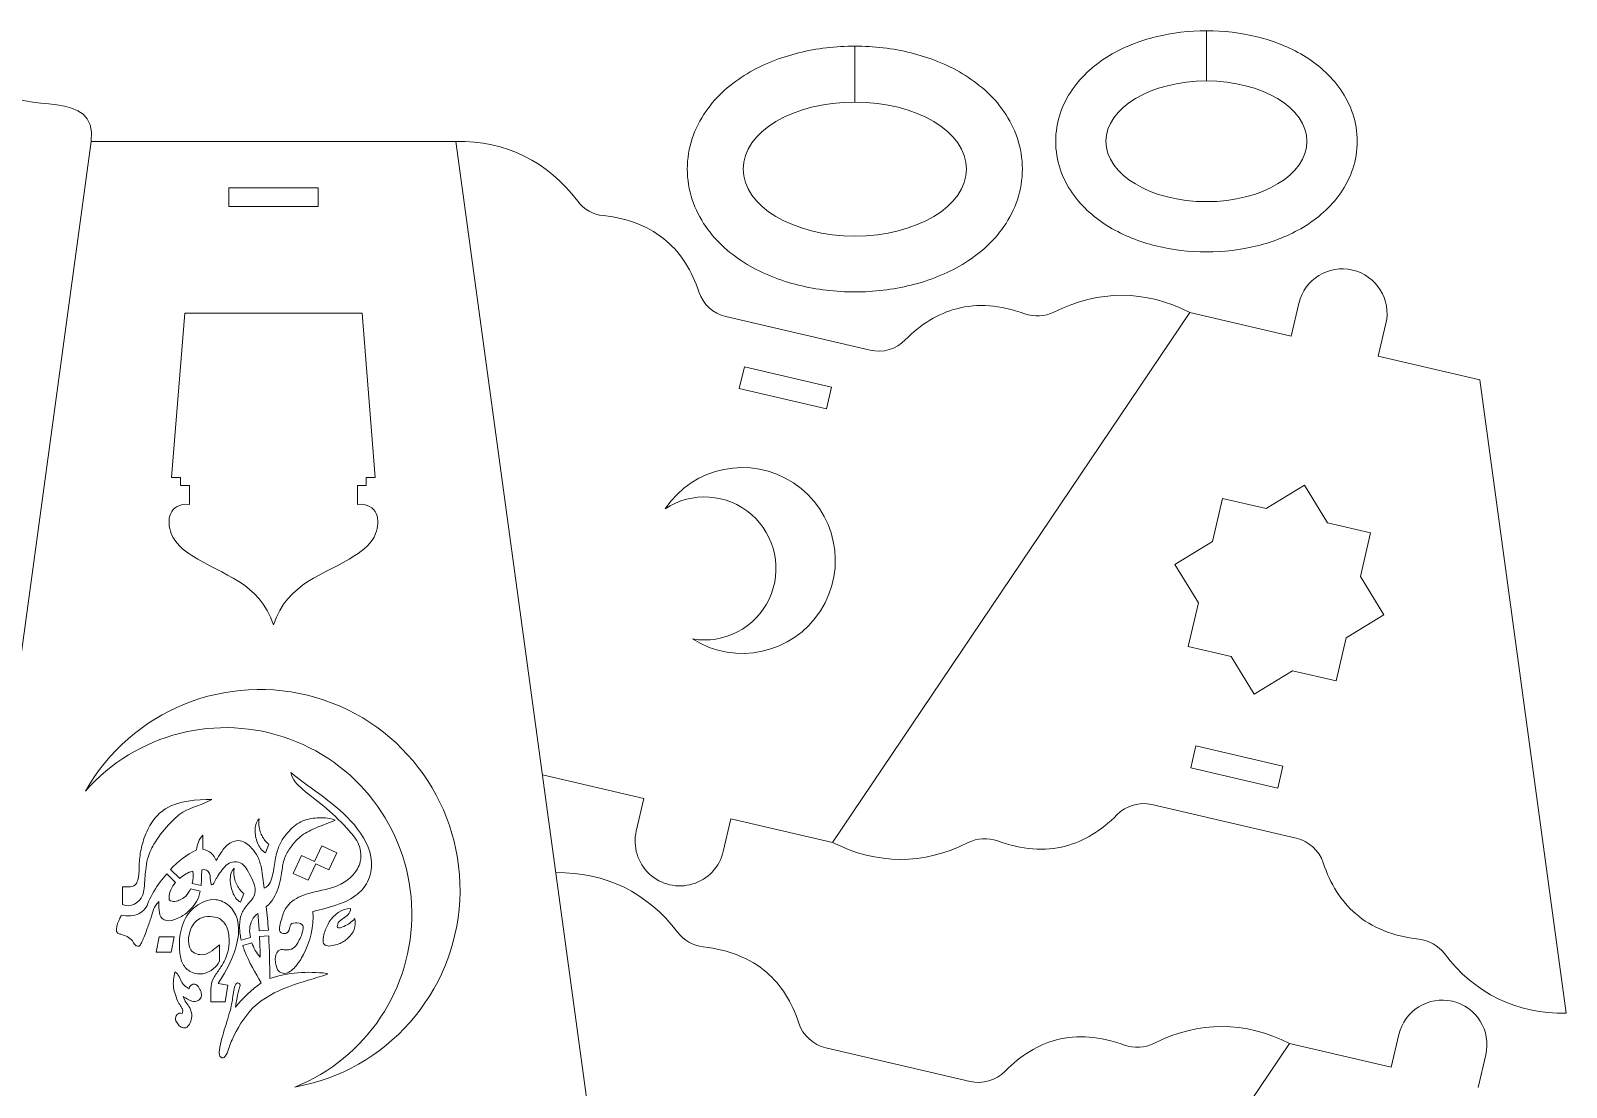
# Model space of a CAD drawing. Header units: millimetres. Extents: x -221 to 759, y -270 to 136.
# Drawn here: x 0.7 to 206.9, y -5.5 to 136.4 of the extents above; entities that cross this region are included whole.
import ezdxf

# ---------------------------------------------------------------- set-up
doc = ezdxf.new("R2010")
doc.units = ezdxf.units.MM
doc.header["$MEASUREMENT"] = 0
doc.layers.add('Layer 1', color=7, linetype='Continuous')

msp = doc.modelspace()

# ---------------------------------------------------------------- linework, layer by layer
at = {"layer": 'Layer 1', "lineweight": 15}
for points, knots in [([(178.8178, 121.5118), (178.8178, 122.7766), (178.6037, 124.0415), (178.2155, 125.2161), (178.2155, 125.2161), (177.8273, 126.3907), (177.265, 127.4751), (176.595, 128.4463), (176.595, 128.4463), (175.9251, 129.4176), (175.1474, 130.2757), (174.3025, 131.0342), (174.3025, 131.0342), (173.4576, 131.7927), (172.5455, 132.4514), (171.5866, 133.0274), (171.5866, 133.0274), (169.6686, 134.1794), (167.5631, 135.0003), (165.3621, 135.5459), (165.3621, 135.5459), (163.161, 136.0915), (160.8644, 136.3618), (158.5678, 136.3618), (158.5678, 136.3618), (156.2712, 136.3618), (153.9746, 136.0915), (151.7735, 135.5459), (151.7735, 135.5459), (149.5725, 135.0003), (147.4669, 134.1794), (145.549, 133.0274), (145.549, 133.0274), (144.59, 132.4514), (143.678, 131.7927), (142.8331, 131.0342), (142.8331, 131.0342), (141.9882, 130.2757), (141.2105, 129.4176), (140.5406, 128.4463), (140.5406, 128.4463), (139.8706, 127.4751), (139.3083, 126.3907), (138.9201, 125.2161), (138.9201, 125.2161), (138.5319, 124.0415), (138.3178, 122.7766), (138.3178, 121.5118), (138.3178, 121.5118), (138.3178, 120.2469), (138.5319, 118.9821), (138.9201, 117.8074), (138.9201, 117.8074), (139.3083, 116.6328), (139.8706, 115.5485), (140.5406, 114.5772), (140.5406, 114.5772), (141.2105, 113.6059), (141.9882, 112.7478), (142.8331, 111.9893), (142.8331, 111.9893), (143.678, 111.2309), (144.59, 110.5721), (145.549, 109.9961), (145.549, 109.9961), (147.4669, 108.8441), (149.5725, 108.0232), (151.7735, 107.4776), (151.7735, 107.4776), (153.9746, 106.932), (156.2712, 106.6618), (158.5678, 106.6618), (158.5678, 106.6618), (160.8644, 106.6618), (163.161, 106.932), (165.3621, 107.4776), (165.3621, 107.4776), (167.5631, 108.0232), (169.6686, 108.8441), (171.5866, 109.9961), (171.5866, 109.9961), (172.5455, 110.5721), (173.4576, 111.2309), (174.3025, 111.9893), (174.3025, 111.9893), (175.1474, 112.7478), (175.9251, 113.6059), (176.595, 114.5772), (176.595, 114.5772), (177.265, 115.5485), (177.8273, 116.6328), (178.2155, 117.8074), (178.2155, 117.8074), (178.6037, 118.9821), (178.8178, 120.2469), (178.8178, 121.5118)], [0, 0, 0, 0, 0.04, 0.04, 0.04, 0.04, 0.08, 0.08, 0.08, 0.08, 0.12, 0.12, 0.12, 0.12, 0.16, 0.16, 0.16, 0.16, 0.2, 0.2, 0.2, 0.2, 0.24, 0.24, 0.24, 0.24, 0.28, 0.28, 0.28, 0.28, 0.32, 0.32, 0.32, 0.32, 0.36, 0.36, 0.36, 0.36, 0.4, 0.4, 0.4, 0.4, 0.44, 0.44, 0.44, 0.44, 0.48, 0.48, 0.48, 0.48, 0.52, 0.52, 0.52, 0.52, 0.56, 0.56, 0.56, 0.56, 0.6, 0.6, 0.6, 0.6, 0.64, 0.64, 0.64, 0.64, 0.68, 0.68, 0.68, 0.68, 0.72, 0.72, 0.72, 0.72, 0.76, 0.76, 0.76, 0.76, 0.8, 0.8, 0.8, 0.8, 0.84, 0.84, 0.84, 0.84, 0.88, 0.88, 0.88, 0.88, 0.92, 0.92, 0.92, 0.92, 1, 1, 1, 1]), ([(133.841, 117.7909), (133.841, 119.1963), (133.6031, 120.6016), (133.1718, 121.9068), (133.1718, 121.9068), (132.7405, 123.2119), (132.1157, 124.4168), (131.3713, 125.4959), (131.3713, 125.4959), (130.6269, 126.5751), (129.7628, 127.5286), (128.824, 128.3714), (128.824, 128.3714), (127.8853, 129.2141), (126.8719, 129.946), (125.8063, 130.586), (125.8063, 130.586), (123.6753, 131.866), (121.3358, 132.7782), (118.8902, 133.3844), (118.8902, 133.3844), (116.4446, 133.9906), (113.8928, 134.2909), (111.341, 134.2909), (111.341, 134.2909), (108.7892, 134.2909), (106.2375, 133.9906), (103.7918, 133.3844), (103.7918, 133.3844), (101.3462, 132.7782), (99.0067, 131.866), (96.8757, 130.586), (96.8757, 130.586), (95.8102, 129.946), (94.7968, 129.2141), (93.858, 128.3714), (93.858, 128.3714), (92.9193, 127.5286), (92.0552, 126.5751), (91.3107, 125.4959), (91.3107, 125.4959), (90.5663, 124.4168), (89.9416, 123.2119), (89.5103, 121.9068), (89.5103, 121.9068), (89.0789, 120.6016), (88.841, 119.1963), (88.841, 117.7909), (88.841, 117.7909), (88.841, 116.3855), (89.0789, 114.9801), (89.5103, 113.675), (89.5103, 113.675), (89.9416, 112.3698), (90.5663, 111.165), (91.3107, 110.0858), (91.3107, 110.0858), (92.0552, 109.0066), (92.9193, 108.0531), (93.858, 107.2104), (93.858, 107.2104), (94.7968, 106.3677), (95.8102, 105.6357), (96.8757, 104.9957), (96.8757, 104.9957), (99.0067, 103.7157), (101.3462, 102.8036), (103.7918, 102.1974), (103.7918, 102.1974), (106.2375, 101.5912), (108.7892, 101.2909), (111.341, 101.2909), (111.341, 101.2909), (113.8928, 101.2909), (116.4446, 101.5912), (118.8902, 102.1974), (118.8902, 102.1974), (121.3358, 102.8036), (123.6753, 103.7157), (125.8063, 104.9957), (125.8063, 104.9957), (126.8719, 105.6357), (127.8853, 106.3677), (128.824, 107.2104), (128.824, 107.2104), (129.7628, 108.0531), (130.6269, 109.0066), (131.3713, 110.0858), (131.3713, 110.0858), (132.1157, 111.165), (132.7405, 112.3698), (133.1718, 113.675), (133.1718, 113.675), (133.6031, 114.9801), (133.841, 116.3855), (133.841, 117.7909)], [0, 0, 0, 0, 0.04, 0.04, 0.04, 0.04, 0.08, 0.08, 0.08, 0.08, 0.12, 0.12, 0.12, 0.12, 0.16, 0.16, 0.16, 0.16, 0.2, 0.2, 0.2, 0.2, 0.24, 0.24, 0.24, 0.24, 0.28, 0.28, 0.28, 0.28, 0.32, 0.32, 0.32, 0.32, 0.36, 0.36, 0.36, 0.36, 0.4, 0.4, 0.4, 0.4, 0.44, 0.44, 0.44, 0.44, 0.48, 0.48, 0.48, 0.48, 0.52, 0.52, 0.52, 0.52, 0.56, 0.56, 0.56, 0.56, 0.6, 0.6, 0.6, 0.6, 0.64, 0.64, 0.64, 0.64, 0.68, 0.68, 0.68, 0.68, 0.72, 0.72, 0.72, 0.72, 0.76, 0.76, 0.76, 0.76, 0.8, 0.8, 0.8, 0.8, 0.84, 0.84, 0.84, 0.84, 0.88, 0.88, 0.88, 0.88, 0.92, 0.92, 0.92, 0.92, 1, 1, 1, 1]), ([(172.0678, 121.5118), (172.0678, 125.9853), (166.0236, 129.6118), (158.5678, 129.6118), (158.5678, 129.6118), (151.112, 129.6118), (145.0678, 125.9853), (145.0678, 121.5118), (145.0678, 121.5118), (145.0678, 117.0383), (151.1119, 113.4118), (158.5677, 113.4118), (158.5677, 113.4118), (166.0236, 113.4117), (172.0678, 117.0382), (172.0678, 121.5118)], [0, 0, 0, 0, 0.2, 0.2, 0.2, 0.2, 0.4, 0.4, 0.4, 0.4, 0.6, 0.6, 0.6, 0.6, 1, 1, 1, 1]), ([(126.341, 117.7909), (126.341, 122.7614), (119.6253, 126.7909), (111.341, 126.7909), (111.341, 126.7909), (103.0568, 126.7909), (96.341, 122.7614), (96.341, 117.7909), (96.341, 117.7909), (96.341, 112.8203), (103.0567, 108.7909), (111.341, 108.7909), (111.341, 108.7909), (119.6253, 108.7908), (126.341, 112.8203), (126.341, 117.7909)], [0, 0, 0, 0, 0.2, 0.2, 0.2, 0.2, 0.4, 0.4, 0.4, 0.4, 0.6, 0.6, 0.6, 0.6, 1, 1, 1, 1]), ([(90.4075, 101.2909), (89.4639, 104.152), (88.0055, 106.4356), (86.0626, 108.1157), (86.0626, 108.1157), (83.863, 110.0176), (81.0423, 111.146), (77.5642, 111.5321)], [0, 0, 0, 0, 0.33333333, 0.33333333, 0.33333333, 0.33333333, 1, 1, 1, 1]), ([(182.6655, 97.0297), (183.4171, 100.2571), (181.4101, 103.4826), (178.1828, 104.2343), (178.1828, 104.2343), (174.9554, 104.9859), (171.7299, 102.9789), (170.9782, 99.7516)], [0, 0, 0, 0, 0.33333333, 0.33333333, 0.33333333, 0.33333333, 1, 1, 1, 1]), ([(134.1534, 98.353), (130.8626, 99.5433), (127.8337, 99.7772), (125.0201, 99.0428), (125.0201, 99.0428), (122.5348, 98.3941), (120.2175, 96.9898), (118.1069, 94.8399)], [0, 0, 0, 0, 0.33333333, 0.33333333, 0.33333333, 0.33333333, 1, 1, 1, 1]), ([(35.594, 36.753), (35.7896, 35.7792), (36.4706, 35.1292), (37.1784, 34.5221), (37.1784, 34.5221), (38.2381, 33.6131), (39.3579, 32.8005), (40.4083, 31.9057), (40.4083, 31.9057), (41.4775, 30.9948), (42.4748, 29.9988), (43.4234, 28.9371), (43.4234, 28.9371), (43.9197, 28.3816), (44.4026, 27.8082), (44.6927, 27.1236), (44.6927, 27.1236), (45.0365, 26.3123), (45.1095, 25.3449), (44.8439, 24.5051), (44.8439, 24.5051), (44.6398, 23.8597), (44.2358, 23.2896), (43.7499, 22.8121), (43.7499, 22.8121), (43.2669, 22.3373), (42.703, 21.954), (42.1013, 21.6727), (42.1013, 21.6727), (40.9221, 21.1213), (39.5976, 20.9617), (38.3166, 20.6235), (38.3166, 20.6235), (37.3942, 20.3799), (36.4945, 20.0437), (35.7464, 19.4434), (35.7464, 19.4434), (35.4418, 19.199), (35.1624, 18.9108), (34.9577, 18.6043), (34.9577, 18.6043), (34.6298, 18.1135), (34.4937, 17.5758), (34.29, 16.8851), (34.29, 16.8851), (34.1097, 16.2736), (33.8764, 15.5421), (34.29, 15.2519), (34.29, 15.2519), (34.4377, 15.1484), (34.6678, 15.101), (34.8636, 15.1477), (34.8636, 15.1477), (35.0956, 15.2029), (35.2795, 15.39), (35.3709, 15.6161), (35.3709, 15.6161), (35.4717, 15.8655), (35.4599, 16.1623), (35.594, 16.3445), (35.594, 16.3445), (35.753, 16.5606), (36.1172, 16.6155), (36.466, 16.5809), (36.466, 16.5809), (36.7791, 16.5499), (37.0798, 16.4467), (37.1961, 16.228), (37.1961, 16.228), (37.2868, 16.0575), (37.2654, 15.8168), (37.2228, 15.5964), (37.2228, 15.5964), (37.1578, 15.2604), (37.0434, 14.9717), (36.9162, 14.6827), (36.9162, 14.6827), (36.7979, 14.4138), (36.6686, 14.1446), (36.5164, 13.8801), (36.5164, 13.8801), (36.3606, 13.6095), (36.1809, 13.3437), (35.9253, 13.1785), (35.9253, 13.1785), (35.7883, 13.0899), (35.6296, 13.0302), (35.4696, 12.9937), (35.4696, 12.9937), (35.2543, 12.9446), (35.0367, 12.9376), (34.8086, 12.9574), (34.8086, 12.9574), (34.5784, 12.9774), (34.3375, 13.0247), (34.1406, 12.9574), (34.1406, 12.9574), (33.7979, 12.8404), (33.5882, 12.3766), (33.5239, 11.9721), (33.5239, 11.9721), (33.4818, 11.7066), (33.5023, 11.4666), (33.542, 11.2093), (33.542, 11.2093), (33.611, 10.7632), (33.7376, 10.265), (34.0892, 10.0049), (34.0892, 10.0049), (34.2749, 9.8674), (34.5234, 9.7964), (34.7572, 9.7993), (34.7572, 9.7993), (35.3123, 9.8063), (35.7842, 10.2303), (36.1709, 10.6688), (36.1709, 10.6688), (36.6332, 11.193), (36.9737, 11.7379), (37.2752, 12.3173), (37.2752, 12.3173), (38.1806, 14.0573), (38.7339, 16.1078), (38.538, 18.083)], [0, 0, 0, 0, 0.03125, 0.03125, 0.03125, 0.03125, 0.0625, 0.0625, 0.0625, 0.0625, 0.09375, 0.09375, 0.09375, 0.09375, 0.125, 0.125, 0.125, 0.125, 0.15625, 0.15625, 0.15625, 0.15625, 0.1875, 0.1875, 0.1875, 0.1875, 0.21875, 0.21875, 0.21875, 0.21875, 0.25, 0.25, 0.25, 0.25, 0.28125, 0.28125, 0.28125, 0.28125, 0.3125, 0.3125, 0.3125, 0.3125, 0.34375, 0.34375, 0.34375, 0.34375, 0.375, 0.375, 0.375, 0.375, 0.40625, 0.40625, 0.40625, 0.40625, 0.4375, 0.4375, 0.4375, 0.4375, 0.46875, 0.46875, 0.46875, 0.46875, 0.5, 0.5, 0.5, 0.5, 0.53125, 0.53125, 0.53125, 0.53125, 0.5625, 0.5625, 0.5625, 0.5625, 0.59375, 0.59375, 0.59375, 0.59375, 0.625, 0.625, 0.625, 0.625, 0.65625, 0.65625, 0.65625, 0.65625, 0.6875, 0.6875, 0.6875, 0.6875, 0.71875, 0.71875, 0.71875, 0.71875, 0.75, 0.75, 0.75, 0.75, 0.78125, 0.78125, 0.78125, 0.78125, 0.8125, 0.8125, 0.8125, 0.8125, 0.84375, 0.84375, 0.84375, 0.84375, 0.875, 0.875, 0.875, 0.875, 0.90625, 0.90625, 0.90625, 0.90625, 0.9375, 0.9375, 0.9375, 0.9375, 1, 1, 1, 1]), ([(38.538, 18.083), (40.476, 18.5996), (42.6352, 19.0164), (44.2992, 20.2557), (44.2992, 20.2557), (44.95, 20.7403), (45.525, 21.3507), (45.8983, 22.0697), (45.8983, 22.0697), (46.3225, 22.8867), (46.4862, 23.8441), (46.4279, 24.7662), (46.4279, 24.7662), (46.312, 26.6001), (45.3182, 28.295), (44.1246, 29.7222), (44.1246, 29.7222), (41.707, 32.6131), (38.4697, 34.4062), (35.594, 36.753)], [0, 0, 0, 0, 0.16666667, 0.16666667, 0.16666667, 0.16666667, 0.33333333, 0.33333333, 0.33333333, 0.33333333, 0.5, 0.5, 0.5, 0.5, 0.66666667, 0.66666667, 0.66666667, 0.66666667, 1, 1, 1, 1]), ([(12.9744, 19.0615), (14.095, 18.5187), (15.2534, 19.2665), (15.6673, 20.2557), (15.6673, 20.2557), (15.795, 20.5608), (15.8518, 20.8889), (15.8916, 21.2169), (15.8916, 21.2169), (15.947, 21.6735), (15.9694, 22.13), (16.0027, 22.5862), (16.0027, 22.5862), (16.0295, 22.9545), (16.0635, 23.3225), (16.1045, 23.6906), (16.1045, 23.6906), (16.1596, 24.1863), (16.2276, 24.6821), (16.355, 25.1629), (16.355, 25.1629), (16.5371, 25.85), (16.8408, 26.5063), (17.1986, 27.1236), (17.1986, 27.1236), (17.7432, 28.0629), (18.4134, 28.9116), (19.1476, 29.7222), (19.1476, 29.7222), (19.7347, 30.3704), (20.3628, 30.9943), (21.0966, 31.4392), (21.0966, 31.4392), (22.3001, 32.1688), (23.7881, 32.4169), (24.9946, 33.1561)], [0, 0, 0, 0, 0.1, 0.1, 0.1, 0.1, 0.2, 0.2, 0.2, 0.2, 0.3, 0.3, 0.3, 0.3, 0.4, 0.4, 0.4, 0.4, 0.5, 0.5, 0.5, 0.5, 0.6, 0.6, 0.6, 0.6, 0.7, 0.7, 0.7, 0.7, 0.8, 0.8, 0.8, 0.8, 1, 1, 1, 1]), ([(24.9946, 33.1561), (22.9812, 33.1043), (20.5805, 33.0416), (18.7802, 31.9057), (18.7802, 31.9057), (18.1752, 31.524), (17.6381, 31.0211), (17.1986, 30.451), (17.1986, 30.451), (16.6835, 29.7825), (16.3027, 29.0216), (16.0027, 28.2336), (16.0027, 28.2336), (15.7464, 27.5606), (15.5491, 26.8677), (15.4232, 26.1614), (15.4232, 26.1614), (15.2959, 25.4477), (15.2416, 24.7202), (15.22, 23.9966), (15.22, 23.9966), (15.2031, 23.4286), (15.2064, 22.8629), (15.0372, 22.2994), (15.0372, 22.2994), (14.9664, 22.0633), (14.8653, 21.8276), (14.6928, 21.6727), (14.6928, 21.6727), (14.2661, 21.2895), (13.4028, 21.401), (12.9744, 21.4377)], [0, 0, 0, 0, 0.11111111, 0.11111111, 0.11111111, 0.11111111, 0.22222222, 0.22222222, 0.22222222, 0.22222222, 0.33333333, 0.33333333, 0.33333333, 0.33333333, 0.44444444, 0.44444444, 0.44444444, 0.44444444, 0.55555556, 0.55555556, 0.55555556, 0.55555556, 0.66666667, 0.66666667, 0.66666667, 0.66666667, 0.77777778, 0.77777778, 0.77777778, 0.77777778, 1, 1, 1, 1]), ([(130.5014, 27.58), (133.7922, 26.3897), (136.8212, 26.1557), (139.6348, 26.8902), (139.6348, 26.8902), (142.12, 27.5389), (144.4373, 28.9432), (146.548, 31.093)], [0, 0, 0, 0, 0.33333333, 0.33333333, 0.33333333, 0.33333333, 1, 1, 1, 1]), ([(31.3318, 30.5583), (30.8782, 30.1073), (30.8048, 29.5151), (30.8097, 28.931), (30.8097, 28.931), (30.8116, 28.7038), (30.8253, 28.4778), (30.8613, 28.2554), (30.8613, 28.2554), (30.9133, 27.9338), (31.012, 27.6195), (31.1337, 27.3144), (31.1337, 27.3144), (31.3471, 26.7797), (31.6315, 26.2734), (32.1737, 25.9773)], [0, 0, 0, 0, 0.2, 0.2, 0.2, 0.2, 0.4, 0.4, 0.4, 0.4, 0.6, 0.6, 0.6, 0.6, 1, 1, 1, 1]), ([(32.6253, 27.1377), (32.237, 27.4316), (31.9484, 27.8279), (31.7222, 28.2554), (31.7222, 28.2554), (31.5949, 28.496), (31.4873, 28.7465), (31.4109, 29.0074), (31.4109, 29.0074), (31.2644, 29.5083), (31.2329, 30.0473), (31.3318, 30.5583)], [0, 0, 0, 0, 0.25, 0.25, 0.25, 0.25, 0.5, 0.5, 0.5, 0.5, 1, 1, 1, 1]), ([(41.5532, 30.3624), (40.8786, 30.6347), (40.1553, 30.7001), (39.4271, 30.6826), (39.4271, 30.6826), (38.6676, 30.6644), (37.9027, 30.5562), (37.2127, 30.265), (37.2127, 30.265), (36.5073, 29.9674), (35.8801, 29.4787), (35.3488, 28.9115), (35.3488, 28.9115), (34.8023, 28.3281), (34.3573, 27.6617), (34.0397, 26.9368), (34.0397, 26.9368), (33.8042, 26.3992), (33.6388, 25.8294), (33.5239, 25.2573), (33.5239, 25.2573), (33.3754, 24.517), (33.3115, 23.7729), (33.1519, 23.0147), (33.1519, 23.0147), (33.0001, 22.2933), (32.7615, 21.5591), (32.0304, 21.2496)], [0, 0, 0, 0, 0.125, 0.125, 0.125, 0.125, 0.25, 0.25, 0.25, 0.25, 0.375, 0.375, 0.375, 0.375, 0.5, 0.5, 0.5, 0.5, 0.625, 0.625, 0.625, 0.625, 0.75, 0.75, 0.75, 0.75, 1, 1, 1, 1]), ([(32.2817, 18.7678), (33.1061, 19.3755), (33.5807, 20.2992), (33.8955, 21.2532), (33.8955, 21.2532), (34.1376, 21.9869), (34.2852, 22.7385), (34.396, 23.5055), (34.396, 23.5055), (34.4818, 24.0994), (34.5455, 24.7025), (34.7463, 25.2573), (34.7463, 25.2573), (34.9384, 25.7877), (35.2558, 26.2741), (35.594, 26.7402), (35.594, 26.7402), (35.9132, 27.1801), (36.251, 27.6021), (36.6482, 27.96), (36.6482, 27.96), (37.1971, 28.4544), (37.8595, 28.8266), (38.538, 29.1393), (38.538, 29.1393), (39.529, 29.5959), (40.5541, 29.9256), (41.5532, 30.3624)], [0, 0, 0, 0, 0.125, 0.125, 0.125, 0.125, 0.25, 0.25, 0.25, 0.25, 0.375, 0.375, 0.375, 0.375, 0.5, 0.5, 0.5, 0.5, 0.625, 0.625, 0.625, 0.625, 0.75, 0.75, 0.75, 0.75, 1, 1, 1, 1]), ([(81.9894, 28.9032), (81.5032, 26.8155), (82.1677, 24.627), (83.7326, 23.1621), (83.7326, 23.1621), (85.2975, 21.6971), (87.5251, 21.1783), (89.5762, 21.8011), (89.5762, 21.8011), (91.6273, 22.4239), (93.1904, 24.0937), (93.6766, 26.1814)], [0, 0, 0, 0, 0.25, 0.25, 0.25, 0.25, 0.5, 0.5, 0.5, 0.5, 1, 1, 1, 1]), ([(32.0304, 21.2496), (31.8435, 22.1376), (31.8051, 23.0392), (31.6332, 23.9339), (31.6332, 23.9339), (31.5316, 24.4626), (31.3834, 24.9888), (31.146, 25.4618), (31.146, 25.4618), (30.9359, 25.8803), (30.656, 26.2571), (30.3237, 26.6183), (30.3237, 26.6183), (29.9007, 27.0782), (29.3928, 27.5127), (28.8081, 27.6014), (28.8081, 27.6014), (28.3451, 27.6716), (27.8339, 27.5249), (27.4155, 27.2737), (27.4155, 27.2737), (26.9146, 26.9731), (26.5467, 26.5229), (26.2302, 26.0375), (26.2302, 26.0375), (25.9952, 25.677), (25.7885, 25.2971), (25.5769, 24.9448)], [0, 0, 0, 0, 0.125, 0.125, 0.125, 0.125, 0.25, 0.25, 0.25, 0.25, 0.375, 0.375, 0.375, 0.375, 0.5, 0.5, 0.5, 0.5, 0.625, 0.625, 0.625, 0.625, 0.75, 0.75, 0.75, 0.75, 1, 1, 1, 1]), ([(23.6257, 23.6906), (24.0274, 23.892), (24.5272, 23.5799), (24.6812, 23.2258), (24.6812, 23.2258), (24.7613, 23.0415), (24.7478, 22.8457), (24.7595, 22.5862), (24.7595, 22.5862), (24.7766, 22.2063), (24.8478, 21.6896), (24.9946, 21.6727), (24.9946, 21.6727), (25.1385, 21.6561), (25.3551, 22.1198), (25.5227, 22.4319), (25.5227, 22.4319), (25.6026, 22.5807), (25.6714, 22.6951), (25.7459, 22.8121), (25.7459, 22.8121), (25.9225, 23.0895), (26.1314, 23.3821), (26.3468, 23.667), (26.3468, 23.667), (26.5802, 23.9756), (26.8212, 24.2753), (27.1354, 24.479), (27.1354, 24.479), (27.3875, 24.6425), (27.6867, 24.7443), (27.997, 24.7662), (27.997, 24.7662), (28.3649, 24.7922), (28.7484, 24.7061), (29.0414, 24.5051), (29.0414, 24.5051), (29.33, 24.3072), (29.5307, 23.9979), (29.7202, 23.6906), (29.7202, 23.6906), (30.1974, 22.9169), (30.6032, 22.156), (30.7813, 21.2532)], [0, 0, 0, 0, 0.08333333, 0.08333333, 0.08333333, 0.08333333, 0.16666667, 0.16666667, 0.16666667, 0.16666667, 0.25, 0.25, 0.25, 0.25, 0.33333333, 0.33333333, 0.33333333, 0.33333333, 0.41666667, 0.41666667, 0.41666667, 0.41666667, 0.5, 0.5, 0.5, 0.5, 0.58333333, 0.58333333, 0.58333333, 0.58333333, 0.66666667, 0.66666667, 0.66666667, 0.66666667, 0.75, 0.75, 0.75, 0.75, 0.83333333, 0.83333333, 0.83333333, 0.83333333, 1, 1, 1, 1]), ([(18.93, 23.1743), (18.6267, 22.8163), (18.3369, 22.4463), (18.0582, 22.0697), (18.0582, 22.0697), (17.4505, 21.2483), (16.896, 20.3951), (16.4975, 19.4434), (16.4975, 19.4434), (16.3525, 19.097), (16.2281, 18.7374), (16.0027, 18.4473), (16.0027, 18.4473), (15.8019, 18.189), (15.521, 17.9858), (15.22, 17.8401), (15.22, 17.8401), (14.4803, 17.4819), (13.6194, 17.4706), (12.8257, 17.6052)], [0, 0, 0, 0, 0.16666667, 0.16666667, 0.16666667, 0.16666667, 0.33333333, 0.33333333, 0.33333333, 0.33333333, 0.5, 0.5, 0.5, 0.5, 0.66666667, 0.66666667, 0.66666667, 0.66666667, 1, 1, 1, 1]), ([(22.422, 23.5097), (21.7747, 23.3748), (21.2318, 23.0023), (20.7333, 22.5862), (20.7333, 22.5862), (20.711, 22.5676), (20.6888, 22.5489), (20.6667, 22.5301)], [0, 0, 0, 0, 0.33333333, 0.33333333, 0.33333333, 0.33333333, 1, 1, 1, 1]), ([(27.9854, 23.9267), (27.5319, 23.4757), (27.4585, 22.8835), (27.4634, 22.2994), (27.4634, 22.2994), (27.4652, 22.0722), (27.479, 21.8462), (27.515, 21.6238), (27.515, 21.6238), (27.567, 21.3022), (27.6656, 20.9879), (27.7873, 20.6828), (27.7873, 20.6828), (28.0007, 20.1481), (28.2851, 19.6418), (28.8274, 19.3457)], [0, 0, 0, 0, 0.2, 0.2, 0.2, 0.2, 0.4, 0.4, 0.4, 0.4, 0.6, 0.6, 0.6, 0.6, 1, 1, 1, 1]), ([(29.279, 20.5061), (28.8907, 20.8), (28.6021, 21.1963), (28.3759, 21.6238), (28.3759, 21.6238), (28.2485, 21.8644), (28.1409, 22.1149), (28.0646, 22.3758), (28.0646, 22.3758), (27.918, 22.8767), (27.8866, 23.4157), (27.9854, 23.9267)], [0, 0, 0, 0, 0.25, 0.25, 0.25, 0.25, 0.5, 0.5, 0.5, 0.5, 1, 1, 1, 1]), ([(174.2473, 24.6421), (175.1909, 21.7809), (176.6493, 19.4973), (178.5922, 17.8173), (178.5922, 17.8173), (180.7919, 15.9153), (183.6125, 14.787), (187.0906, 14.4009)], [0, 0, 0, 0, 0.33333333, 0.33333333, 0.33333333, 0.33333333, 1, 1, 1, 1]), ([(17.8615, 19.4434), (17.9201, 18.8331), (17.7401, 17.6794), (18.3089, 17.1666), (18.3089, 17.1666), (18.4724, 17.0193), (18.6978, 16.9248), (18.924, 16.8851), (18.924, 16.8851), (19.3945, 16.8026), (19.8688, 16.9568), (20.3058, 17.1483), (20.3058, 17.1483), (20.5838, 17.2702), (20.8467, 17.4072), (21.0966, 17.5669), (21.0966, 17.5669), (21.4826, 17.8134), (21.8377, 18.114), (22.1612, 18.4473), (22.1612, 18.4473), (22.4557, 18.7508), (22.724, 19.0814), (22.9286, 19.4434), (22.9286, 19.4434), (23.1735, 19.8768), (23.3272, 20.3552), (23.4252, 20.8532)], [0, 0, 0, 0, 0.125, 0.125, 0.125, 0.125, 0.25, 0.25, 0.25, 0.25, 0.375, 0.375, 0.375, 0.375, 0.5, 0.5, 0.5, 0.5, 0.625, 0.625, 0.625, 0.625, 0.75, 0.75, 0.75, 0.75, 1, 1, 1, 1]), ([(20.1228, 22.0128), (20.0486, 21.9317), (19.9772, 21.8477), (19.9093, 21.7603), (19.9093, 21.7603), (19.449, 21.1677), (19.1469, 20.4155), (19.2665, 19.6671)], [0, 0, 0, 0, 0.33333333, 0.33333333, 0.33333333, 0.33333333, 1, 1, 1, 1]), ([(19.2665, 19.6671), (19.7591, 19.2628), (20.3255, 19.4911), (20.7333, 19.6902), (20.7333, 19.6902), (21.1658, 19.9013), (21.4199, 20.0796), (21.6523, 20.3677), (21.6523, 20.3677), (21.824, 20.5806), (21.9839, 20.8534), (22.1158, 21.1533)], [0, 0, 0, 0, 0.25, 0.25, 0.25, 0.25, 0.5, 0.5, 0.5, 0.5, 1, 1, 1, 1]), ([(30.7813, 21.2532), (30.9996, 20.1608), (30.2157, 19.5805), (29.6321, 18.8549), (29.6321, 18.8549), (29.3061, 18.4495), (29.0427, 17.9988), (28.8904, 17.5128), (28.8904, 17.5128), (28.7212, 16.9725), (28.6893, 16.3885), (28.7138, 15.8175), (28.7138, 15.8175), (28.725, 15.5561), (28.7481, 15.2974), (28.7845, 15.0404), (28.7845, 15.0404), (28.8224, 14.7726), (28.8748, 14.5065), (28.9388, 14.2427)], [0, 0, 0, 0, 0.16666667, 0.16666667, 0.16666667, 0.16666667, 0.33333333, 0.33333333, 0.33333333, 0.33333333, 0.5, 0.5, 0.5, 0.5, 0.66666667, 0.66666667, 0.66666667, 0.66666667, 1, 1, 1, 1]), ([(12.8257, 17.6052), (12.7369, 17.3805), (11.7419, 15.6184), (12.365, 15.183), (12.365, 15.183), (12.4658, 15.1126), (12.609, 15.0769), (12.7491, 15.039), (12.7491, 15.039), (13.3619, 14.8733), (13.9169, 14.6657), (14.3071, 14.1498), (14.3071, 14.1498), (14.53, 13.855), (14.6992, 13.4597), (15.0372, 13.4307), (15.0372, 13.4307), (15.098, 13.4255), (15.1643, 13.4322), (15.22, 13.4547), (15.22, 13.4547), (15.378, 13.5187), (15.4505, 13.7106), (15.5243, 13.8801), (15.5243, 13.8801), (15.5928, 14.0376), (15.6623, 14.1758), (15.7286, 14.3207), (15.7286, 14.3207), (15.7853, 14.4447), (15.8397, 14.5736), (15.8916, 14.7029), (15.8916, 14.7029), (16.0132, 15.0061), (16.121, 15.3113), (16.2308, 15.6161), (16.2308, 15.6161), (16.4159, 16.1298), (16.6066, 16.6423), (16.7706, 17.1666), (16.7706, 17.1666), (17.025, 17.98), (17.2152, 18.8219), (17.8615, 19.4434)], [0, 0, 0, 0, 0.08333333, 0.08333333, 0.08333333, 0.08333333, 0.16666667, 0.16666667, 0.16666667, 0.16666667, 0.25, 0.25, 0.25, 0.25, 0.33333333, 0.33333333, 0.33333333, 0.33333333, 0.41666667, 0.41666667, 0.41666667, 0.41666667, 0.5, 0.5, 0.5, 0.5, 0.58333333, 0.58333333, 0.58333333, 0.58333333, 0.66666667, 0.66666667, 0.66666667, 0.66666667, 0.75, 0.75, 0.75, 0.75, 0.83333333, 0.83333333, 0.83333333, 0.83333333, 1, 1, 1, 1]), ([(25.8247, 8.4247), (26.6041, 9.6683), (27.3729, 10.9381), (27.8981, 12.3173), (27.8981, 12.3173), (28.2798, 13.3195), (28.5328, 14.3794), (28.5663, 15.4552), (28.5663, 15.4552), (28.5841, 16.0265), (28.5399, 16.6023), (28.3759, 17.1483), (28.3759, 17.1483), (28.1805, 17.7986), (27.815, 18.4068), (27.3016, 18.8698), (27.3016, 18.8698), (26.806, 19.3168), (26.1726, 19.6285), (25.5227, 19.6902), (25.5227, 19.6902), (25.0093, 19.7389), (24.4855, 19.6316), (23.995, 19.4434), (23.995, 19.4434), (23.1483, 19.1187), (22.4005, 18.5531), (21.8591, 17.8401), (21.8591, 17.8401), (21.247, 17.0341), (20.8987, 16.0398), (20.7333, 15.039), (20.7333, 15.039), (20.6038, 14.2556), (20.5865, 13.4683), (20.6686, 12.6771), (20.6686, 12.6771), (20.7262, 12.1222), (20.8327, 11.5655), (21.0966, 11.0765), (21.0966, 11.0765), (21.3373, 10.6306), (21.7088, 10.241), (22.1612, 10.0049), (22.1612, 10.0049), (22.7148, 9.7159), (23.3894, 9.6567), (23.9982, 9.7993), (23.9982, 9.7993), (24.87, 10.0036), (25.607, 10.6218), (26.0024, 11.4314)], [0, 0, 0, 0, 0.07142857, 0.07142857, 0.07142857, 0.07142857, 0.14285714, 0.14285714, 0.14285714, 0.14285714, 0.21428571, 0.21428571, 0.21428571, 0.21428571, 0.28571429, 0.28571429, 0.28571429, 0.28571429, 0.35714286, 0.35714286, 0.35714286, 0.35714286, 0.42857143, 0.42857143, 0.42857143, 0.42857143, 0.5, 0.5, 0.5, 0.5, 0.57142857, 0.57142857, 0.57142857, 0.57142857, 0.64285714, 0.64285714, 0.64285714, 0.64285714, 0.71428571, 0.71428571, 0.71428571, 0.71428571, 0.78571429, 0.78571429, 0.78571429, 0.78571429, 0.85714286, 0.85714286, 0.85714286, 0.85714286, 1, 1, 1, 1]), ([(26.0024, 13.6104), (25.3928, 13.1644), (24.6805, 12.4398), (23.8529, 12.3173), (23.8529, 12.3173), (23.5487, 12.2722), (23.229, 12.3085), (22.9286, 12.4166), (22.9286, 12.4166), (22.6252, 12.5259), (22.3415, 12.7084), (22.1612, 12.9574), (22.1612, 12.9574), (21.9251, 13.2838), (21.8665, 13.7244), (21.8591, 14.1498), (21.8591, 14.1498), (21.849, 14.7259), (21.9325, 15.2743), (22.1612, 15.7881), (22.1612, 15.7881), (22.4111, 16.3494), (22.8342, 16.8694), (23.3704, 17.1483), (23.3704, 17.1483), (23.788, 17.3655), (24.2741, 17.4364), (24.7595, 17.4289), (24.7595, 17.4289), (25.196, 17.4222), (25.6319, 17.3519), (26.0024, 17.1483), (26.0024, 17.1483), (26.4163, 16.9209), (26.7485, 16.527), (26.9585, 16.0939), (26.9585, 16.0939), (27.2354, 15.5229), (27.2998, 14.8839), (27.3016, 14.2489), (27.3016, 14.2489), (27.3032, 13.7141), (27.2604, 13.1822), (27.1354, 12.6771), (27.1354, 12.6771), (26.9605, 11.9702), (26.6246, 11.3157), (26.2084, 10.6688), (26.2084, 10.6688), (25.9135, 10.2106), (25.5784, 9.7562), (25.3422, 9.3634), (25.3422, 9.3634), (24.8254, 8.5035), (24.7831, 7.9384), (24.8693, 5.9672)], [0, 0, 0, 0, 0.06666667, 0.06666667, 0.06666667, 0.06666667, 0.13333333, 0.13333333, 0.13333333, 0.13333333, 0.2, 0.2, 0.2, 0.2, 0.26666667, 0.26666667, 0.26666667, 0.26666667, 0.33333333, 0.33333333, 0.33333333, 0.33333333, 0.4, 0.4, 0.4, 0.4, 0.46666667, 0.46666667, 0.46666667, 0.46666667, 0.53333333, 0.53333333, 0.53333333, 0.53333333, 0.6, 0.6, 0.6, 0.6, 0.66666667, 0.66666667, 0.66666667, 0.66666667, 0.73333333, 0.73333333, 0.73333333, 0.73333333, 0.8, 0.8, 0.8, 0.8, 0.86666667, 0.86666667, 0.86666667, 0.86666667, 1, 1, 1, 1]), ([(31.1616, 17.8401), (30.5115, 17.3591), (30.1334, 16.5788), (30.0707, 15.7881), (30.0707, 15.7881), (30.0401, 15.403), (30.0844, 15.0155), (30.1681, 14.6351)], [0, 0, 0, 0, 0.33333333, 0.33333333, 0.33333333, 0.33333333, 1, 1, 1, 1]), ([(43.6056, 18.5039), (42.3931, 18.5316), (41.3887, 17.6971), (40.7615, 16.6971), (40.7615, 16.6971), (40.4647, 16.2239), (40.2524, 15.7136), (40.0923, 15.1914), (40.0923, 15.1914), (39.9967, 14.8793), (39.9196, 14.563), (39.925, 14.2211), (39.925, 14.2211), (39.9279, 14.0407), (39.9537, 13.8531), (40.0589, 13.7192), (40.0589, 13.7192), (40.1322, 13.6258), (40.244, 13.5584), (40.36, 13.5184), (40.36, 13.5184), (40.6066, 13.4332), (40.8719, 13.4716), (41.1296, 13.5184), (41.1296, 13.5184), (41.4421, 13.5751), (41.7434, 13.6442), (42.033, 13.7526), (42.033, 13.7526), (42.4854, 13.922), (42.9092, 14.1874), (43.271, 14.5222), (43.271, 14.5222), (43.9875, 15.185), (44.4611, 16.1197), (44.1744, 17.1483)], [0, 0, 0, 0, 0.1, 0.1, 0.1, 0.1, 0.2, 0.2, 0.2, 0.2, 0.3, 0.3, 0.3, 0.3, 0.4, 0.4, 0.4, 0.4, 0.5, 0.5, 0.5, 0.5, 0.6, 0.6, 0.6, 0.6, 0.7, 0.7, 0.7, 0.7, 0.8, 0.8, 0.8, 0.8, 1, 1, 1, 1]), ([(44.1744, 17.1483), (43.6803, 16.6115), (43.3837, 16.3939), (42.6899, 16.0939), (42.6899, 16.0939), (42.3744, 15.9575), (41.9766, 15.804), (41.8657, 15.961), (41.8657, 15.961), (41.7846, 16.0758), (41.8569, 16.3567), (41.9661, 16.5633), (41.9661, 16.5633), (42.1227, 16.8595), (42.3551, 17.0028), (42.6018, 17.1655), (42.6018, 17.1655), (43.0898, 17.4874), (43.6335, 17.8852), (43.6056, 18.5039)], [0, 0, 0, 0, 0.16666667, 0.16666667, 0.16666667, 0.16666667, 0.33333333, 0.33333333, 0.33333333, 0.33333333, 0.5, 0.5, 0.5, 0.5, 0.66666667, 0.66666667, 0.66666667, 0.66666667, 1, 1, 1, 1]), ([(29.1433, 13.5207), (29.2272, 13.2592), (29.3205, 13.0004), (29.4202, 12.7447), (29.4202, 12.7447), (29.997, 11.2653), (30.7893, 9.8904), (31.6259, 8.5473)], [0, 0, 0, 0, 0.33333333, 0.33333333, 0.33333333, 0.33333333, 1, 1, 1, 1]), ([(103.8234, 3.1123), (102.8798, 5.9735), (101.4214, 8.2571), (99.4785, 9.9371), (99.4785, 9.9371), (97.2789, 11.8391), (94.4582, 12.9674), (90.9801, 13.3535)], [0, 0, 0, 0, 0.33333333, 0.33333333, 0.33333333, 0.33333333, 1, 1, 1, 1]), ([(19.9978, 10.0049), (19.9064, 9.3155), (19.7394, 8.563), (19.8456, 7.8541), (19.8456, 7.8541), (19.8918, 7.545), (19.9901, 7.2442), (20.0835, 6.9419), (20.0835, 6.9419), (20.2105, 6.531), (20.3287, 6.1174), (20.5594, 5.7522), (20.5594, 5.7522), (20.8254, 5.3312), (21.2411, 4.9747), (20.9956, 4.4038)], [0, 0, 0, 0, 0.2, 0.2, 0.2, 0.2, 0.4, 0.4, 0.4, 0.4, 0.6, 0.6, 0.6, 0.6, 1, 1, 1, 1]), ([(21.9474, 7.7351), (21.5807, 7.9446), (21.1922, 8.2076), (20.956, 8.5679), (20.956, 8.5679), (20.6396, 9.0505), (20.5965, 9.7079), (19.9978, 10.0049)], [0, 0, 0, 0, 0.33333333, 0.33333333, 0.33333333, 0.33333333, 1, 1, 1, 1]), ([(21.1543, 6.704), (21.5167, 6.4638), (21.8681, 6.1747), (22.3044, 6.0694), (22.3044, 6.0694), (22.5811, 6.0027), (22.8919, 6.0098), (23.1372, 6.1488), (23.1372, 6.1488), (23.3188, 6.2516), (23.4644, 6.4268), (23.5338, 6.6247), (23.5338, 6.6247), (23.6093, 6.84), (23.5945, 7.0824), (23.5338, 7.2989), (23.5338, 7.2989), (23.4651, 7.5438), (23.3376, 7.7556), (23.1768, 7.973), (23.1768, 7.973), (23.0463, 8.1496), (22.8938, 8.3298), (22.7009, 8.3696), (22.7009, 8.3696), (22.3695, 8.4381), (21.9188, 8.0921), (21.9474, 7.7351)], [0, 0, 0, 0, 0.125, 0.125, 0.125, 0.125, 0.25, 0.25, 0.25, 0.25, 0.375, 0.375, 0.375, 0.375, 0.5, 0.5, 0.5, 0.5, 0.625, 0.625, 0.625, 0.625, 0.75, 0.75, 0.75, 0.75, 1, 1, 1, 1]), ([(28.1536, 5.2412), (28.3232, 6.2347), (28.415, 6.9242), (28.721, 7.8979), (28.721, 7.8979), (28.7734, 8.0644), (28.832, 8.2393), (28.7468, 8.3621), (28.7468, 8.3621), (28.7062, 8.4208), (28.6328, 8.4676), (28.5663, 8.4911), (28.5663, 8.4911), (28.1473, 8.6392), (28, 7.8643), (27.8981, 7.2641), (27.8981, 7.2641), (27.7619, 6.4618), (27.7069, 5.9717), (27.5911, 5.4219), (27.5911, 5.4219), (27.4088, 4.556), (27.0758, 3.5417), (26.78, 2.595), (26.78, 2.595), (26.4582, 1.5648), (26.1805, 0.6146), (26.0024, -0.5093), (26.0024, -0.5093), (25.9576, -0.7919), (25.9192, -1.0855), (26.0774, -1.3105), (26.0774, -1.3105), (26.1457, -1.4075), (26.2504, -1.4917), (26.3468, -1.5289), (26.3468, -1.5289), (26.813, -1.7089), (27.0836, -0.7885), (27.3016, -0.1497), (27.3016, -0.1497), (27.4434, 0.2658), (27.563, 0.5621), (27.697, 0.8671), (27.697, 0.8671), (28.3342, 2.3172), (29.2971, 3.9643), (30.5518, 5.1972), (30.5518, 5.1972), (33.2138, 7.813), (37.1892, 8.5646), (40.5163, 9.6812)], [0, 0, 0, 0, 0.07142857, 0.07142857, 0.07142857, 0.07142857, 0.14285714, 0.14285714, 0.14285714, 0.14285714, 0.21428571, 0.21428571, 0.21428571, 0.21428571, 0.28571429, 0.28571429, 0.28571429, 0.28571429, 0.35714286, 0.35714286, 0.35714286, 0.35714286, 0.42857143, 0.42857143, 0.42857143, 0.42857143, 0.5, 0.5, 0.5, 0.5, 0.57142857, 0.57142857, 0.57142857, 0.57142857, 0.64285714, 0.64285714, 0.64285714, 0.64285714, 0.71428571, 0.71428571, 0.71428571, 0.71428571, 0.78571429, 0.78571429, 0.78571429, 0.78571429, 0.85714286, 0.85714286, 0.85714286, 0.85714286, 1, 1, 1, 1]), ([(20.9956, 4.4038), (20.4067, 4.6782), (20.046, 4.0503), (20.1232, 3.571), (20.1232, 3.571), (20.1567, 3.3629), (20.2727, 3.1828), (20.4008, 3.0158), (20.4008, 3.0158), (20.534, 2.842), (20.6801, 2.6824), (20.8767, 2.5795), (20.8767, 2.5795), (21.0713, 2.4776), (21.3154, 2.4315), (21.5112, 2.5002), (21.5112, 2.5002), (21.7173, 2.5725), (21.8699, 2.7721), (21.9871, 2.9761), (21.9871, 2.9761), (22.1334, 3.2309), (22.2243, 3.4926), (22.2647, 3.7693), (22.2647, 3.7693), (22.3125, 4.0968), (22.2894, 4.4452), (22.1854, 4.7607), (22.1854, 4.7607), (22.0964, 5.0308), (21.948, 5.2768), (21.7888, 5.5142), (21.7888, 5.5142), (21.5353, 5.8922), (21.2541, 6.2487), (21.1543, 6.704)], [0, 0, 0, 0, 0.1, 0.1, 0.1, 0.1, 0.2, 0.2, 0.2, 0.2, 0.3, 0.3, 0.3, 0.3, 0.4, 0.4, 0.4, 0.4, 0.5, 0.5, 0.5, 0.5, 0.6, 0.6, 0.6, 0.6, 0.7, 0.7, 0.7, 0.7, 0.8, 0.8, 0.8, 0.8, 1, 1, 1, 1]), ([(196.0814, -1.1488), (196.833, 2.0785), (194.826, 5.3041), (191.5987, 6.0557), (191.5987, 6.0557), (188.3714, 6.8074), (185.1458, 4.8004), (184.3941, 1.5731)], [0, 0, 0, 0, 0.33333333, 0.33333333, 0.33333333, 0.33333333, 1, 1, 1, 1]), ([(147.5693, 0.1744), (144.2786, 1.3647), (141.2496, 1.5987), (138.436, 0.8643), (138.436, 0.8643), (135.9507, 0.2155), (133.6334, -1.1888), (131.5228, -3.3386)], [0, 0, 0, 0, 0.33333333, 0.33333333, 0.33333333, 0.33333333, 1, 1, 1, 1])]:
    msp.add_open_spline(points, degree=3, knots=knots, dxfattribs=at)
at = {"layer": 'Layer 1', "lineweight": 9}
for points in [[(158.5678, 129.6118), (158.5678, 129.6118), (158.5678, 136.3618), (158.5678, 136.3618)], [(111.341, 126.7909), (111.341, 126.7909), (111.341, 134.2909), (111.341, 134.2909)]]:
    msp.add_open_spline(points, degree=3, dxfattribs=at)
at = {"layer": 'Layer 1', "lineweight": 15}
for points in [[(8.7553, 121.4985), (9.7331, 128.7196), (-0.4179, 124.9731), (-3.3601, 128.5507)], [(-11.7419, -28.5015), (-11.7419, -28.5015), (8.7553, 121.4985), (8.7553, 121.4985)], [(57.7609, 121.4985), (57.7609, 121.4985), (8.7553, 121.4985), (8.7553, 121.4985)], [(74.1348, 113.4765), (70.0513, 118.8506), (64.4615, 121.5858), (57.7609, 121.4985)], [(78.2581, -28.5015), (78.2581, -28.5015), (57.7609, 121.4985), (57.7609, 121.4985)], [(39.2581, 115.2485), (39.2581, 115.2485), (27.2581, 115.2485), (27.2581, 115.2485)], [(27.2581, 115.2485), (27.2581, 115.2485), (27.2581, 112.7485), (27.2581, 112.7485)], [(39.2581, 112.7485), (39.2581, 112.7485), (39.2581, 115.2485), (39.2581, 115.2485)], [(74.1348, 113.4765), (74.9634, 112.386), (76.203, 111.6832), (77.5642, 111.5321)], [(27.2581, 112.7485), (27.2581, 112.7485), (39.2581, 112.7485), (39.2581, 112.7485)], [(90.4075, 101.2909), (90.9537, 99.6347), (92.3234, 98.3828), (94.0218, 97.9873)], [(156.3224, 98.5444), (150.3498, 101.5832), (144.1267, 101.5991), (138.0891, 98.5821)], [(170.9782, 99.7516), (170.9782, 99.7516), (169.9575, 95.3689), (169.9575, 95.3689)], [(113.4049, 93.4731), (113.4049, 93.4731), (94.0218, 97.9873), (94.0218, 97.9873)], [(108.3324, 27.3886), (108.3324, 27.3886), (156.3224, 98.5444), (156.3224, 98.5444)], [(134.1534, 98.353), (135.4413, 97.8871), (136.864, 97.9699), (138.0891, 98.5821)], [(169.9575, 95.3689), (169.9575, 95.3689), (156.3224, 98.5444), (156.3224, 98.5444)], [(181.6448, 92.647), (181.6448, 92.647), (182.6655, 97.0297), (182.6655, 97.0297)], [(113.4049, 93.4731), (115.1033, 93.0776), (116.8851, 93.5955), (118.1069, 94.8399)], [(96.5088, 91.2475), (96.5088, 91.2475), (95.8283, 88.3257), (95.8283, 88.3257)], [(108.196, 88.5256), (108.196, 88.5256), (96.5088, 91.2475), (96.5088, 91.2475)], [(195.2799, 89.4715), (195.2799, 89.4715), (181.6448, 92.647), (181.6448, 92.647)], [(206.8939, 4.4345), (206.8939, 4.4345), (195.2799, 89.4715), (195.2799, 89.4715)], [(95.8283, 88.3257), (95.8283, 88.3257), (107.5156, 85.6038), (107.5156, 85.6038)], [(107.5156, 85.6038), (107.5156, 85.6038), (108.196, 88.5256), (108.196, 88.5256)], [(157.1393, 40.3291), (157.1393, 40.3291), (156.4588, 37.4073), (156.4588, 37.4073)], [(168.8265, 37.6073), (168.8265, 37.6073), (157.1393, 40.3291), (157.1393, 40.3291)], [(156.4588, 37.4073), (156.4588, 37.4073), (168.146, 34.6855), (168.146, 34.6855)], [(168.146, 34.6855), (168.146, 34.6855), (168.8265, 37.6073), (168.8265, 37.6073)], [(69.375, 36.4615), (69.375, 36.4615), (83.0101, 33.286), (83.0101, 33.286)], [(83.0101, 33.286), (83.0101, 33.286), (81.9894, 28.9032), (81.9894, 28.9032)], [(151.25, 32.4599), (149.5515, 32.8554), (147.7697, 32.3375), (146.548, 31.093)], [(151.25, 32.4599), (151.25, 32.4599), (170.633, 27.9457), (170.633, 27.9457)], [(93.6766, 26.1814), (93.6766, 26.1814), (94.6973, 30.5641), (94.6973, 30.5641)], [(94.6973, 30.5641), (94.6973, 30.5641), (108.3324, 27.3886), (108.3324, 27.3886)], [(23.7686, 28.3614), (23.2711, 27.7853), (22.9911, 27.1237), (22.9286, 26.3766)], [(23.7686, 26.4552), (23.7686, 26.4552), (23.7686, 28.3614), (23.7686, 28.3614)], [(32.1737, 25.9773), (32.1737, 25.9773), (32.6253, 27.1377), (32.6253, 27.1377)], [(39.7508, 26.9281), (39.7508, 26.9281), (38.7755, 24.8194), (38.7755, 24.8194)], [(41.7741, 25.9923), (41.7741, 25.9923), (39.7508, 26.9281), (39.7508, 26.9281)], [(108.3324, 27.3886), (114.305, 24.3498), (120.5281, 24.3339), (126.5657, 27.3508)], [(130.5014, 27.58), (129.2135, 28.0459), (127.7909, 27.963), (126.5657, 27.3508)], [(174.2473, 24.6421), (173.7011, 26.2983), (172.3314, 27.5502), (170.633, 27.9457)], [(22.9286, 26.3766), (21.5723, 25.7526), (20.4279, 24.8178), (19.4274, 23.7367)], [(25.5769, 24.9448), (25.2691, 25.7667), (24.6664, 26.2701), (23.7686, 26.4552)], [(37.0258, 25.6287), (37.0258, 25.6287), (35.9253, 23.2258), (35.9253, 23.2258)], [(38.7755, 24.8194), (38.7755, 24.8194), (37.0258, 25.6287), (37.0258, 25.6287)], [(40.7096, 23.6906), (40.7096, 23.6906), (41.7741, 25.9923), (41.7741, 25.9923)], [(20.1228, 22.0128), (20.1228, 22.0128), (18.93, 23.1743), (18.93, 23.1743)], [(20.6667, 22.5301), (20.6667, 22.5301), (19.4274, 23.7367), (19.4274, 23.7367)], [(22.3605, 21.8667), (22.4972, 22.4111), (22.5291, 22.9799), (22.422, 23.5097)], [(23.5337, 21.5978), (23.6056, 22.3038), (23.605, 23.0235), (23.6257, 23.6906)], [(35.9253, 23.2258), (35.9253, 23.2258), (37.9283, 22.2994), (37.9283, 22.2994)], [(37.9283, 22.2994), (37.9283, 22.2994), (38.9485, 24.5051), (38.9485, 24.5051)], [(38.9485, 24.5051), (38.9485, 24.5051), (40.7096, 23.6906), (40.7096, 23.6906)], [(87.5507, 15.298), (83.4673, 20.672), (77.8774, 23.4072), (71.1768, 23.3199)], [(12.9744, 21.4377), (12.9744, 21.4377), (12.9744, 19.0615), (12.9744, 19.0615)], [(23.4252, 20.8532), (23.4252, 20.8532), (22.1158, 21.1533), (22.1158, 21.1533)], [(23.5337, 21.5978), (23.5337, 21.5978), (22.3605, 21.8667), (22.3605, 21.8667)], [(28.8274, 19.3457), (28.8274, 19.3457), (29.279, 20.5061), (29.279, 20.5061)], [(32.5746, 15.5854), (32.5033, 16.6482), (32.4079, 17.7093), (32.2817, 18.7678)], [(31.3387, 15.5045), (31.2909, 16.2837), (31.2319, 17.0622), (31.1616, 17.8401)], [(17.895, 14.7029), (17.895, 14.7029), (17.5066, 12.6384), (17.5066, 12.6384)], [(19.9093, 14.7029), (19.9093, 14.7029), (17.895, 14.7029), (17.895, 14.7029)], [(19.5209, 12.6384), (19.5209, 12.6384), (19.9093, 14.7029), (19.9093, 14.7029)], [(30.1681, 14.6351), (30.1681, 14.6351), (28.9388, 14.2427), (28.9388, 14.2427)], [(31.3387, 15.5045), (31.3387, 15.5045), (32.5746, 15.5854), (32.5746, 15.5854)], [(31.3812, 14.7556), (31.3812, 14.7556), (32.6208, 14.8368), (32.6208, 14.8368)], [(31.4783, 11.9721), (31.4618, 12.9009), (31.4294, 13.8287), (31.3812, 14.7556)], [(32.7648, 9.1), (32.7644, 11.0126), (32.7291, 12.9269), (32.6208, 14.8368)], [(87.5507, 15.298), (88.3793, 14.2075), (89.6189, 13.5046), (90.9801, 13.3535)], [(17.5066, 12.6384), (17.5066, 12.6384), (19.5209, 12.6384), (19.5209, 12.6384)], [(26.0024, 11.4314), (26.0024, 11.4314), (26.0024, 13.6104), (26.0024, 13.6104)], [(30.3704, 13.9124), (30.3704, 13.9124), (29.1433, 13.5207), (29.1433, 13.5207)], [(30.3704, 13.9124), (30.6109, 13.1986), (30.9629, 12.5329), (31.4783, 11.9721)], [(190.5201, 12.4564), (189.6915, 13.5469), (188.4518, 14.2498), (187.0906, 14.4009)], [(190.5201, 12.4564), (194.6035, 7.0824), (200.1933, 4.3472), (206.8939, 4.4345)], [(27.1354, 8.2177), (27.1354, 8.2177), (25.8247, 8.4247), (25.8247, 8.4247)], [(31.6259, 8.5473), (30.3242, 7.5933), (29.1668, 6.4913), (28.1536, 5.2412)], [(40.4083, 9.7993), (37.8551, 10.0904), (35.2037, 9.9714), (32.7648, 9.1)], [(40.5163, 9.6812), (40.5163, 9.6812), (40.4083, 9.7993), (40.4083, 9.7993)], [(26.78, 5.9672), (26.78, 5.9672), (27.1354, 8.2177), (27.1354, 8.2177)], [(24.8693, 5.9672), (24.8693, 5.9672), (26.78, 5.9672), (26.78, 5.9672)], [(103.8234, 3.1123), (104.3697, 1.4562), (105.7393, 0.2043), (107.4378, -0.1913)], [(169.7383, 0.3658), (163.7657, 3.4046), (157.5426, 3.4205), (151.505, 0.4036)], [(121.7483, -70.7899), (121.7483, -70.7899), (169.7383, 0.3658), (169.7383, 0.3658)], [(147.5693, 0.1744), (148.8572, -0.2915), (150.2799, -0.2086), (151.505, 0.4036)], [(183.3734, -2.8097), (183.3734, -2.8097), (169.7383, 0.3658), (169.7383, 0.3658)], [(184.3941, 1.573), (184.3941, 1.573), (183.3734, -2.8097), (183.3734, -2.8097)], [(126.8208, -4.7054), (126.8208, -4.7054), (107.4378, -0.1913), (107.4378, -0.1913)], [(195.0607, -5.5315), (195.0607, -5.5315), (196.0814, -1.1488), (196.0814, -1.1488)], [(126.8208, -4.7054), (128.5192, -5.101), (130.3011, -4.583), (131.5228, -3.3386)]]:
    msp.add_open_spline(points, degree=3, dxfattribs=at)
at = {"layer": 'Layer 1', "color": 3, "lineweight": 15}
for points in [[(21.3611, 98.4602), (21.3611, 98.4602), (19.5861, 76.3698), (19.5861, 76.3698)], [(45.1551, 98.4602), (45.1551, 98.4602), (21.3611, 98.4602), (21.3611, 98.4602)], [(46.9301, 76.3698), (46.9301, 76.3698), (45.1551, 98.4602), (45.1551, 98.4602)], [(19.5861, 76.3698), (19.5861, 76.3698), (20.7861, 76.3698), (20.7861, 76.3698)], [(20.7861, 76.3698), (20.7861, 76.3698), (20.7861, 75.2833), (20.7861, 75.2833)], [(45.7301, 75.2833), (45.7301, 75.2833), (45.7301, 76.3698), (45.7301, 76.3698)], [(45.7301, 76.3698), (45.7301, 76.3698), (46.9301, 76.3698), (46.9301, 76.3698)], [(20.7861, 75.2833), (20.7861, 75.2833), (21.9861, 75.2833), (21.9861, 75.2833)], [(21.9861, 75.2833), (21.9861, 75.2833), (21.9861, 72.7622), (21.9861, 72.7622)], [(44.5301, 72.7622), (44.5301, 72.7622), (44.5301, 75.2833), (44.5301, 75.2833)], [(44.5301, 75.2833), (44.5301, 75.2833), (45.7301, 75.2833), (45.7301, 75.2833)], [(171.741, 75.342), (171.741, 75.342), (166.604, 72.2007), (166.604, 72.2007)], [(174.8339, 70.2841), (174.8339, 70.2841), (171.741, 75.342), (171.741, 75.342)], [(160.7397, 73.5665), (160.7397, 73.5665), (159.395, 67.7924), (159.395, 67.7924)], [(166.604, 72.2007), (166.604, 72.2007), (160.7397, 73.5665), (160.7397, 73.5665)], [(180.608, 68.9393), (180.608, 68.9393), (174.8339, 70.2841), (174.8339, 70.2841)], [(179.2423, 63.075), (179.2423, 63.075), (180.608, 68.9393), (180.608, 68.9393)], [(159.395, 67.7924), (159.395, 67.7924), (154.3371, 64.6994), (154.3371, 64.6994)], [(154.3371, 64.6994), (154.3371, 64.6994), (157.4783, 59.5625), (157.4783, 59.5625)], [(182.3835, 57.9381), (182.3835, 57.9381), (179.2423, 63.075), (179.2423, 63.075)], [(157.4783, 59.5625), (157.4783, 59.5625), (156.1126, 53.6982), (156.1126, 53.6982)], [(177.3256, 54.8451), (177.3256, 54.8451), (182.3835, 57.9381), (182.3835, 57.9381)], [(156.1126, 53.6982), (156.1126, 53.6982), (161.8867, 52.3534), (161.8867, 52.3534)], [(175.9809, 49.071), (175.9809, 49.071), (177.3256, 54.8451), (177.3256, 54.8451)], [(161.8867, 52.3534), (161.8867, 52.3534), (164.9796, 47.2955), (164.9796, 47.2955)], [(164.9796, 47.2955), (164.9796, 47.2955), (170.1165, 50.4368), (170.1165, 50.4368)], [(170.1165, 50.4368), (170.1165, 50.4368), (175.9809, 49.071), (175.9809, 49.071)]]:
    msp.add_open_spline(points, degree=3, dxfattribs=at)
for points in [[(89.5451, 54.6992), (95.3302, 51.0238), (102.9968, 52.7015), (106.718, 58.4573), (106.718, 58.4573), (110.4391, 64.2131), (108.8222, 71.8928), (103.0961, 75.6595), (103.0961, 75.6595), (97.37, 79.4261), (89.6777, 77.8701), (85.8658, 72.1741)], [(89.5451, 54.6992), (93.7896, 53.9768), (97.996, 56.1687), (99.8355, 60.0615), (99.8355, 60.0615), (101.6751, 63.9543), (100.6978, 68.5958), (97.4448, 71.4163), (97.4448, 71.4163), (94.1917, 74.2369), (89.4587, 74.5466), (85.8658, 72.174)], [(21.9861, 72.7622), (19.2195, 72.9914), (18.8363, 70.5692), (19.5305, 68.8373), (19.5305, 68.8373), (20.045, 67.5538), (21.1513, 66.6495), (22.3106, 65.8937), (22.3106, 65.8937), (26.4765, 63.1779), (31.3265, 62.3805), (33.2581, 56.5722)], [(33.2581, 56.5722), (35.1897, 62.3805), (40.0397, 63.1779), (44.2057, 65.8937), (44.2057, 65.8937), (45.365, 66.6495), (46.4713, 67.5538), (46.9858, 68.8373), (46.9858, 68.8373), (47.6799, 70.5692), (47.2967, 72.9914), (44.5301, 72.7622)], [(36.1414, -5.4608), (48.4366, -3.2683), (57.605, 7.0994), (58.2772, 19.5705), (58.2772, 19.5705), (58.9493, 32.0415), (50.9485, 43.3346), (38.9602, 46.836), (38.9602, 46.836), (26.9718, 50.3374), (14.1505, 45.1259), (8.0048, 34.2534)], [(36.1414, -5.4608), (45.7534, -1.6061), (51.9978, 7.7713), (51.8481, 18.1264), (51.8481, 18.1264), (51.6983, 28.4815), (45.1853, 37.6744), (35.4659, 41.2495), (35.4659, 41.2495), (25.7464, 44.8247), (14.8289, 42.0433), (8.0048, 34.2534)]]:
    msp.add_open_spline(points, degree=3, knots=[0, 0, 0, 0, 0.25, 0.25, 0.25, 0.25, 0.5, 0.5, 0.5, 0.5, 1, 1, 1, 1], dxfattribs=at)

doc.saveas('drawing.dxf')
